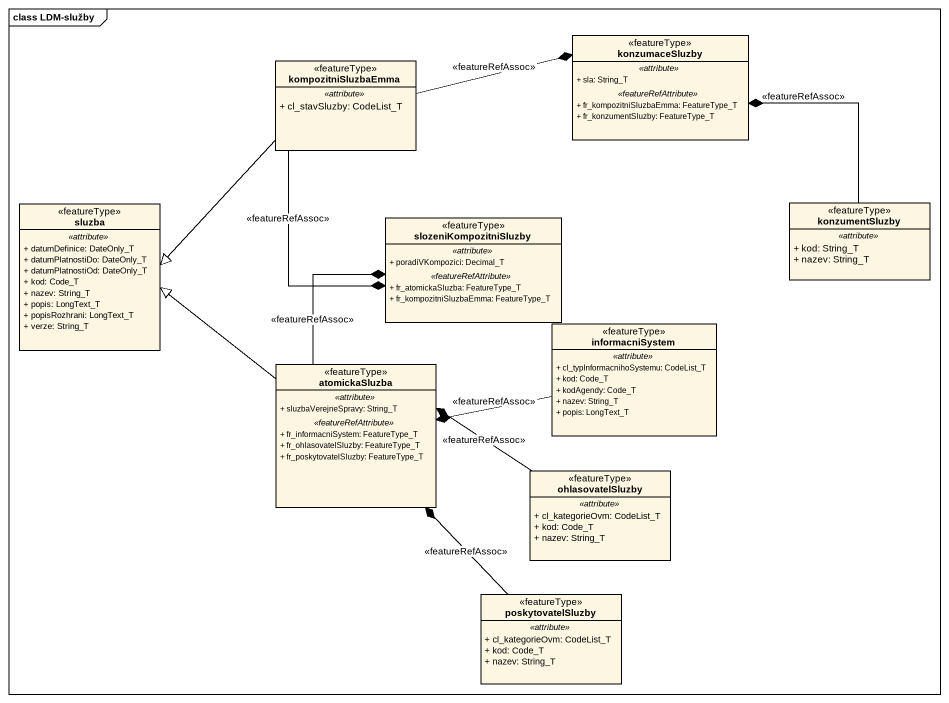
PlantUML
@startuml
mainframe class LDM-služby
hide circle
hide empty members
skinparam classAttributeIconSize 0
class kompozitniSluzbaEmma <<featureType>> {
  .. <<attribute>> ..
  + cl_stavSluzby: CodeList_T
}
class konzumaceSluzby <<featureType>> {
  .. <<attribute>> ..
  + sla: String_T
  .. <<featureRefAttribute>> ..
  + fr_kompozitniSluzbaEmma: FeatureType_T
  + fr_konzumentSluzby: FeatureType_T
}
class sluzba <<featureType>> {
  .. <<attribute>> ..
  + datumDefinice: DateOnly_T
  + datumPlatnostiDo: DateOnly_T
  + datumPlatnostiOd: DateOnly_T
  + kod: Code_T
  + nazev: String_T
  + popis: LongText_T
  + popisRozhrani: LongText_T
  + verze: String_T
}
class slozeniKompozitniSluzby <<featureType>> {
  .. <<attribute>> ..
  + poradiVKompozici: Decimal_T
  .. <<featureRefAttribute>> ..
  + fr_atomickaSluzba: FeatureType_T
  + fr_kompozitniSluzbaEmma: FeatureType_T
}
class konzumentSluzby <<featureType>> {
  .. <<attribute>> ..
  + kod: String_T
  + nazev: String_T
}
class informacniSystem <<featureType>> {
  .. <<attribute>> ..
  + cl_typInformacnihoSystemu: CodeList_T
  + kod: Code_T
  + kodAgendy: Code_T
  + nazev: String_T
  + popis: LongText_T
}
class atomickaSluzba <<featureType>> {
  .. <<attribute>> ..
  + sluzbaVerejneSpravy: String_T
  .. <<featureRefAttribute>> ..
  + fr_informacniSystem: FeatureType_T
  + fr_ohlasovatelSluzby: FeatureType_T
  + fr_poskytovatelSluzby: FeatureType_T
}
class ohlasovatelSluzby <<featureType>> {
  .. <<attribute>> ..
  + cl_kategorieOvm: CodeList_T
  + kod: Code_T
  + nazev: String_T
}
class poskytovatelSluzby <<featureType>> {
  .. <<attribute>> ..
  + cl_kategorieOvm: CodeList_T
  + kod: Code_T
  + nazev: String_T
}
kompozitniSluzbaEmma -right-* konzumaceSluzby : <<featureRefAssoc>>
kompozitniSluzbaEmma --|> sluzba
kompozitniSluzbaEmma --* slozeniKompozitniSluzby : <<featureRefAssoc>>
konzumentSluzby -up-* konzumaceSluzby : <<featureRefAssoc>>
informacniSystem -left-* atomickaSluzba : <<featureRefAssoc>>
atomickaSluzba -left-|> sluzba
atomickaSluzba -up-* slozeniKompozitniSluzby : <<featureRefAssoc>>
ohlasovatelSluzby -left-* atomickaSluzba : <<featureRefAssoc>>
poskytovatelSluzby -up-* atomickaSluzba : <<featureRefAssoc>>
@enduml
